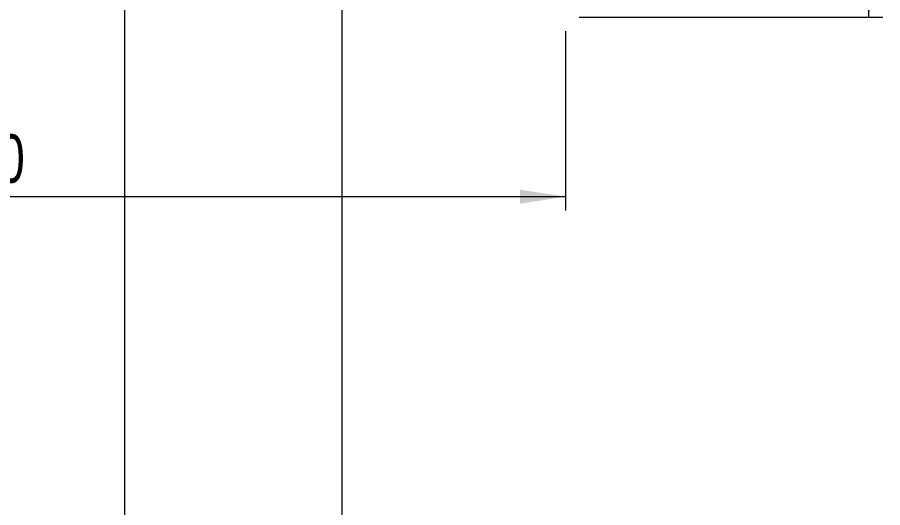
# Model space of a CAD drawing. Header units: millimetres. Extents: x 16 to 196, y 45 to 267.
# Drawn here: x 133.7 to 196.5, y 86.2 to 121.8 of the extents above; entities that cross this region are included whole.
import ezdxf

# ---------------------------------------------------------------- set-up
doc = ezdxf.new("R2010")
doc.units = ezdxf.units.MM
doc.styles.add('SLDTEXTSTYLE0', font='TXT', dxfattribs={"width": 0.75})
doc.dimstyles.new('SLDDIMSTYLE0', dxfattribs={"dimtxt": 3.5, "dimasz": 3.302, "dimexe": 0, "dimexo": 0.0625, "dimgap": 0.875, "dimtad": 1, "dimrnd": 1e-09, "dimzin": 12, "dimdsep": 46, "dimtxsty": 'SLDTEXTSTYLE0', "dimsah": 1, "dimcen": 0.09, "dimadec": 0, "dimazin": 3, "dimtfac": 1, "dimtofl": 0, "dimtmove": 0, "dimatfit": 3, "dimfxl": 1, "dimfrac": 2, "dimtolj": 1, "dimtzin": 12, "dimarcsym": 0})

# ---------------------------------------------------------------- blocks, each defined once
blk = doc.blocks.new('_D_1')
at = {"color": 7, "linetype": 'Continuous', "lineweight": 0}
for p, q in [((93.467, 120.788), (93.467, 107.789)), ((173.467, 120.788), (173.467, 107.789)), ((93.467, 108.789), (173.467, 108.789))]:
    blk.add_line(p, q, dxfattribs=at)
at = {"color": 7, "linetype": 'Continuous', "lineweight": 18}
for points in [[(93.467, 108.789), (96.769, 108.281), (96.769, 109.297)], [(173.467, 108.789), (170.165, 109.297), (170.165, 108.281)]]:
    blk.add_solid(points, dxfattribs=at)
at = {"color": 7, "linetype": 'Continuous', "lineweight": 18, "insert": (125.471, 113.301), "char_height": 3.5, "attachment_point": 1, "style": 'SLDTEXTSTYLE0'}
blk.add_mtext('80,00', dxfattribs=at)
blk = doc.blocks.new('_D_2')
at = {"color": 7, "linetype": 'Continuous', "lineweight": 0}
for p, q in [((174.467, 241.788), (196.467, 241.788)), ((195.467, 121.788), (195.467, 241.788)), ((174.467, 121.788), (196.467, 121.788))]:
    blk.add_line(p, q, dxfattribs=at)
at = {"color": 7, "linetype": 'Continuous', "lineweight": 18}
for points in [[(195.467, 241.788), (194.959, 238.486), (195.975, 238.486)], [(195.467, 121.788), (195.975, 125.09), (194.959, 125.09)]]:
    blk.add_solid(points, dxfattribs=at)
at = {"color": 7, "linetype": 'Continuous', "lineweight": 18, "insert": (190.955, 174.423), "char_height": 3.5, "attachment_point": 1, "rotation": 90, "style": 'SLDTEXTSTYLE0'}
blk.add_mtext('120,00', dxfattribs=at)

msp = doc.modelspace()

# ---------------------------------------------------------------- linework, layer by layer
at = {"color": 7, "linetype": 'Continuous', "lineweight": 18}
for p, q in [((157.26, 71.764), (157.26, 142.424)), ((141.512, 71.764), (141.512, 139.983))]:
    msp.add_line(p, q, dxfattribs=at)

# ---------------------------------------------------------------- dimensions: what is measured, and where the dimension line sits
dim = msp.add_linear_dim(base=(195.467, 241.788), p1=(173.467, 121.788), p2=(173.467, 241.788), angle=90, dimstyle='SLDDIMSTYLE0', dxfattribs=at)
dim.commit()
dim.dimension.update_dxf_attribs({"geometry": '_D_2', "text_midpoint": (195.467, 181.535), "dimtype": 160})
dim = msp.add_linear_dim(base=(173.467, 108.789), p1=(93.467, 121.788), p2=(173.467, 121.788), dimstyle='SLDDIMSTYLE0', dxfattribs=at)
dim.commit()
dim.dimension.update_dxf_attribs({"geometry": '_D_1', "text_midpoint": (131.29, 108.789), "dimtype": 160})

doc.saveas('drawing.dxf')
